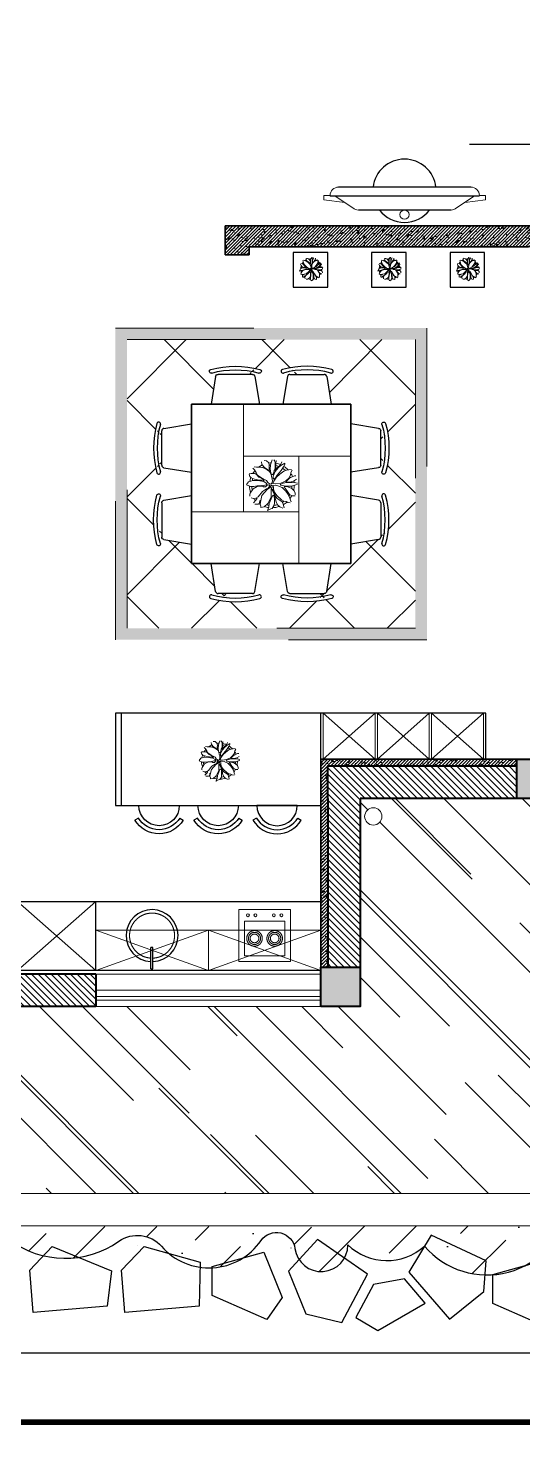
# Model space of a CAD drawing. Extents: x 141531 to 670160, y -200720 to 55914.
# Drawn here: x 514302 to 518588, y -185154 to -172870 of the extents above; entities that cross this region are included whole.
import ezdxf

# ---------------------------------------------------------------- set-up
doc = ezdxf.new("R2010")
doc.units = 0
doc.header["$LTSCALE"] = 1000
doc.header["$MEASUREMENT"] = 0
for name, pattern in [('ACAD_ISO03W100', [30, 12, -18]), ('DASH', [0.35, 0.25, -0.1]), ('DASHED2', [0.375, 0.25, -0.125])]:
    doc.linetypes.add(name, pattern=pattern)
for name, color, linetype, lineweight in [('01.0墙体线', 7, 'CONTINUOUS', 40), ('01.1新加墙体线', 1, 'CONTINUOUS', 35), ('01.2墙体填充', 251, 'CONTINUOUS', 5), ('02.1家具粗', 4, 'CONTINUOUS', 25), ('02.3家具细', 9, 'CONTINUOUS', 5), ('03.1电器粗', 4, 'CONTINUOUS', 13), ('03.2电器细', 9, 'CONTINUOUS', 5), ('07.2地面细', 8, 'ACAD_ISO03W100', 5), ('08.1窗外线', 2, 'CONTINUOUS', 18), ('08.2窗内线', 3, 'CONTINUOUS', 5), ('11.0绿化线', 3, 'CONTINUOUS', 5), ('12.0填充线', 8, 'CONTINUOUS', 5), ('13.1柱填充', 8, 'CONTINUOUS', 0), ('16.0分割线', 6, 'ACAD_ISO03W100', 13)]:
    doc.layers.add(name, color=color, linetype=linetype, lineweight=lineweight)
for name, color, linetype in [('WALL', 254, 'CONTINUOUS'), ('乔木标注', 10, 'CONTINUOUS'), ('灌木', 86, 'CONTINUOUS'), ('灌木填充', 56, 'CONTINUOUS'), ('设计', 4, 'CONTINUOUS')]:
    doc.layers.add(name, color=color, linetype=linetype)
doc.linetypes.add('ZIGZAG', pattern='A,0.0001,-0.2,[131,ltypeshp.shx,S=0.2,R=0,X=-0.2,Y=0],-0.4,[131,ltypeshp.shx,S=0.2,R=180,X=0.2,Y=0],-0.2', length=0.8001)
pattern_1 = [(135, (127373.17, -602921.306), (-28.2842712, -28.2842712), [])]

# ---------------------------------------------------------------- blocks, each defined once
blk = doc.blocks.new('A$C31640EEB')
at = {"layer": '11.0绿化线', "lineweight": 0}
for points in [[(-308, 222), (-248, 213), (-216, 202), (-170, 167), (-126, 130), (-94, 81), (-83, 53), (-119, 48), (-180, 56), (-238, 81), (-276, 116), (-298, 153), (-302, 187), (-319, 213)], [(-228, 298), (-182, 270), (-152, 245), (-111, 196), (-89, 143), (-87, 117), (-97, 107), (-115, 120), (-136, 153), (-185, 209), (-214, 255), (-234, 291)], [(-122, 330), (-121, 290), (-118, 233), (-112, 211), (-142, 248), (-178, 277), (-193, 315)], [(-76, 339), (-56, 277), (-53, 225), (-59, 183), (-69, 161), (-84, 160), (-94, 183), (-99, 213), (-111, 237), (-112, 275), (-111, 305), (-102, 329), (-94, 339)], [(157, 240), (137, 218), (118, 185), (102, 155), (53, 122), (-8, 91), (-22, 66), (-42, 51), (-58, 43), (-71, 57), (-79, 83), (-77, 110), (-66, 138), (-62, 165), (-45, 197), (-17, 218), (22, 240), (61, 250), (114, 250), (140, 253)], [(53, 315), (48, 284), (19, 248), (-21, 223), (-45, 212), (-39, 238), (-40, 275), (-34, 304), (-8, 327), (21, 329)], [(204, 166), (193, 138), (180, 121), (136, 105), (80, 95), (45, 93), (20, 85), (32, 100), (53, 117), (86, 131), (112, 160), (138, 172), (178, 173), (201, 171)], [(-381, 45), (-360, 35), (-311, 22), (-240, 22), (-180, 32), (-171, 42), (-210, 59), (-247, 66), (-318, 65), (-361, 62), (-382, 59)], [(-371, 104), (-334, 82), (-306, 73), (-262, 70), (-241, 73), (-247, 83), (-280, 113), (-310, 129), (-344, 146), (-363, 145)], [(-352, -96), (-319, -95), (-287, -80), (-259, -43), (-234, -5), (-220, 5), (-222, 13), (-251, 17), (-287, 4), (-313, -9), (-343, -36), (-353, -64), (-353, -78), (-358, -81)], [(-294, -182), (-265, -176), (-244, -166), (-215, -161), (-187, -143), (-130, -91), (-104, -53), (-91, -17), (-93, 13), (-85, 29), (-111, 33), (-143, 24), (-198, 3), (-240, -40), (-268, -78), (-290, -124), (-296, -149), (-305, -169)], [(-55, 23), (-72, 31), (-74, 7), (-63, -12), (-64, -111), (-24, -189), (22, -230), (62, -237), (61, -220), (71, -196), (63, -152), (50, -93), (-15, -20), (-41, -5), (-57, 7), (-54, 25)], [(180, -122), (151, -130), (123, -125), (95, -107), (42, -42), (-9, -12), (-28, -4), (-49, 24), (-36, 36), (-14, 32), (4, 12), (29, 12), (39, 20), (105, 17), (153, -11), (191, -63), (194, -72), (193, -101)], [(235, 35), (188, 17), (146, 16), (104, 23), (49, 28), (15, 34), (-5, 35), (-15, 41), (-5, 58), (26, 78), (99, 88), (155, 91), (212, 75), (235, 42)], [(-205, -246), (-167, -230), (-145, -208), (-123, -173), (-112, -121), (-98, -72), (-77, -27), (-71, -20), (-79, -15), (-88, -31), (-114, -99), (-132, -123), (-197, -168), (-210, -195), (-219, -239)], [(-19, -272), (-35, -233), (-41, -187), (-62, -133), (-80, -94), (-93, -88), (-101, -101), (-102, -142), (-104, -181), (-101, -209), (-76, -247), (-59, -252), (-20, -272)], [(71, -149), (74, -160), (80, -189), (95, -197), (135, -197)], [(150, -182), (120, -150), (104, -126)]]:
    blk.add_lwpolyline(points, dxfattribs=at)
for radius, start, end in [(271, 147.3344, 157.3752), (271, 122.2512, 136.7765), (243, 122.3058, 132.621), (271, 100.4346, 113.1737), (243, 101.3591, 109.8483), (271, 82.2075, 88.2361), (243, 82.4966, 86.1312), (243, 62.0118, 66.7996), (271, 53.8718, 65.0493), (243, 34.3111, 38.818), (271, 31.4795, 41.2217), (271, 180.09, 192.8352), (271, 168.4687, 173.0645), (243, 181.9063, 189.2339), (243, 169.5903, 171.8886), (243, 153.5411, 157.9448), (243, 13.8606, 19.6899), (243, 346.4871, 356.7394), (271, 10.4304, 20.1718), (271, 341.5204, 358.0539), (271, 207.0051, 216.0828), (243, 207.2404, 212.0693), (271, 227.9101, 239.1424), (243, 232.5762, 237.9874), (243, 304.6758, 307.1529), (243, 317.8305, 321.2954), (271, 316.6278, 323.8501), (271, 250.5022, 268.3005), (243, 253.4691, 263.2789), (243, 278.0833, 285.2943), (271, 278.3268, 289.1357), (271, 301.2339, 305.155)]:
    blk.add_arc((-72, 31), radius, start, end, dxfattribs=at)
blk = doc.blocks.new('A$C3E6A727B')
at = {"layer": '03.1电器粗'}
blk.add_lwpolyline([(-463, -205), (-13, -205), (-13, 245), (-463, 245)], close=True, dxfattribs=at)
at = {"layer": '03.2电器细'}
blk.add_lwpolyline([(-413, -155), (-113, -155), (-113, 195), (-413, 195)], close=True, dxfattribs=at)
at = {"layer": '03.2电器细', "linetype": 'ACAD_ISO03W100', "ltscale": 0.5}
for centre, radius in [((-263, 108), 67.5), ((-263, 108), 52.5), ((-263, 108), 37.5), ((-263, -67), 67.5), ((-263, -67), 52.5), ((-263, -67), 37.5)]:
    blk.add_circle(centre, radius, dxfattribs=at)
at = {"layer": '03.2电器细'}
for centre in [(-63, 165), (-63, 100), (-63, -60), (-63, -125)]:
    blk.add_circle(centre, 12.3, dxfattribs=at)
blk = doc.blocks.new('A$C5FA55A72')
at = {"layer": '02.1家具粗', "ltscale": 3}
for p, q in [((-457.8, 108.8), (163.6, 108.8)), ((-647.6, 15.1), (353.3, 15.1)), ((-591.2, -44.7), (296.8, -44.7))]:
    blk.add_line(p, q, dxfattribs=at)
at = {"layer": '03.1电器粗'}
for p, q in [((-689, 9.6), (-688.9, 39)), ((-647.6, 9.6), (-689, 9.6)), ((-688.9, 39), (-549.7, 57.5)), ((-647.6, 15.1), (-647.6, 9.6)), ((-613, 15.1), (-494.5, 94.4)), ((318.7, 15.1), (200.2, 94.4)), ((394.6, 39), (255.4, 57.5)), ((353.3, 15.1), (353.3, 9.6)), ((353.3, 9.6), (394.7, 9.6)), ((394.7, 9.6), (394.6, 39))]:
    blk.add_line(p, q, dxfattribs=at)
at = {"layer": '03.1电器粗', "extrusion": (0, 0, -1)}
for centre, major_axis, start_param, end_param in [((-457.9, 54.9), (38.1, 38.1), -1.533066, -0.785039), ((-593, 9.9), (38.7, 38.7), 2.32308, 3.921552)]:
    blk.add_ellipse(centre, major_axis=major_axis, ratio=1, start_param=start_param, end_param=end_param, dxfattribs=at)
at = {"layer": '03.1电器粗'}
for centre, major_axis, start_param, end_param in [((163.6, 54.9), (-38.1, 38.1), -1.533066, -0.785039), ((298.7, 9.9), (-38.7, 38.7), 2.32308, 3.921552)]:
    blk.add_ellipse(centre, major_axis=major_axis, ratio=1, start_param=start_param, end_param=end_param, dxfattribs=at)
blk = doc.blocks.new('A$C48060506')
at = {"layer": '02.1家具粗'}
for start, end in [(37.4939, 142.5061), (186.5425, 353.4575)]:
    blk.add_arc((-415, -13), 235, start, end, dxfattribs=at)
at = {"layer": '02.3家具细'}
blk.add_circle((-415, 164), 34.1, dxfattribs=at)
at = {"layer": '02.1家具粗', "ltscale": 3, "xscale": 1.107377622509375, "yscale": 1.10737762239296, "zscale": 1.107377622377622}
blk.add_blockref('A$C5FA55A72', (-254, 10), dxfattribs=at)
blk = doc.blocks.new('A$C4944601E')
at = {"layer": '02.1家具粗'}
for p, q in [((-134, 249), (-116, 279)), ((-243, 244), (-243, -106)), ((-134, -110), (-116, -140))]:
    blk.add_line(p, q, dxfattribs=at)
for centre, radius, start, end in [((-243, 69), 210, 301.2413, 58.7587), ((-243, 69), 245, 301.4055, 58.7587), ((-243, 69), 175, 270, 90), ((-115, -139), 0.7, 211.2413, 301.4055), ((-115, -139), 0.7, 211.2413, 301.4055)]:
    blk.add_arc(centre, radius, start, end, dxfattribs=at)
blk = doc.blocks.new('sssss')
at = {"layer": '01.2墙体填充'}
h = blk.add_hatch(dxfattribs=at)
h.set_pattern_fill('AN31C,_O', color=256, scale=200, angle=180)
h.set_pattern_definition([(225, (88499.714, -602921.306), (14.1421356, -14.1421356), []), (230, (88499.71, -602921.3), (-143.452037, 12.550427), [15, -165]), (175, (88499.71, -602921.3), (27.750267, -150.438427), [12, -132]), (280.4514, (88487.76, -602920.26), (-115.701876, -137.887908), [12.748038, -140.228422]), (226.1842, (88499.71, -602961.3), (-213.44821, 33.103803), [22.5, -247.5]), (276.6356, (88481.93, -602958.55), (-186.93254, -194.823574), [19.12206, -210.3426]), (171.1842, (88499.71, -602961.3), (-186.93239, -194.82372), [18, -198]), (201, (88479.71, -602951.3), (-119.38141, 80.523778), [15, -165]), (146, (88479.71, -602951.3), (-48.663066, -145.03001), [12, -132]), (251.4514, (88469.77, -602944.6), (-168.044526, -64.5061), [12.748038, -140.228422]), (217.5, (88499.714, -602921.306), (-2.431971, -66.5787708), [0, -130.4, 0, -134, 0, -132.5]), (187.5, (88499.714, -602921.306), (-52.6139075, -78.882342), [0, -76.4, 0, -127.4, 0, -50.5]), (147.5, (88544.314, -602921.306), (-106.764487, 4.5109743), [0, -50, 0, -156, 0, -207]), (137.5, (88564.31, -602921.31), (-116.637234, -20.020996), [0, -65, 0, -103.6, 0, -147])])
h.paths.add_polyline_path([(1653, -1160), (1653, -1410), (1863, -1410), (1863, -1340), (4283, -1340), (4623, -1340), (4763, -1340), (4763, -1160)])
h = blk.add_hatch(dxfattribs=at)
h.set_pattern_fill('AN31C,_O', color=256, scale=200, angle=180)
h.set_pattern_definition([(225, (127373.172, -602921.306), (14.1421356, -14.1421356), []), (230, (127373.17, -602921.3), (-143.452037, 12.550427), [15, -165]), (175, (127373.17, -602921.3), (27.750267, -150.438427), [12, -132]), (280.4514, (127361.22, -602920.26), (-115.701876, -137.887908), [12.748038, -140.228422]), (226.1842, (127373.17, -602961.3), (-213.44821, 33.103803), [22.5, -247.5]), (276.6356, (127355.38, -602958.55), (-186.93254, -194.823574), [19.12206, -210.3426]), (171.1842, (127373.17, -602961.3), (-186.93239, -194.82372), [18, -198]), (201, (127353.17, -602951.3), (-119.38141, 80.523778), [15, -165]), (146, (127353.17, -602951.3), (-48.663066, -145.03001), [12, -132]), (251.4514, (127343.22, -602944.6), (-168.044526, -64.5061), [12.748038, -140.228422]), (217.5, (127373.17, -602921.306), (-2.431971, -66.5787708), [0, -130.4, 0, -134, 0, -132.5]), (187.5, (127373.17, -602921.306), (-52.6139075, -78.882342), [0, -76.4, 0, -127.4, 0, -50.5]), (147.5, (127417.77, -602921.306), (-106.764487, 4.5109743), [0, -50, 0, -156, 0, -207]), (137.5, (127437.77, -602921.31), (-116.637234, -20.020996), [0, -65, 0, -103.6, 0, -147])])
h.paths.add_polyline_path([(2543, -5840), (4183, -5840), (4183, -5780), (2483, -5780), (2483, -7580), (2543, -7580), (2543, -6120)])
h = blk.add_hatch(dxfattribs=at)
h.set_pattern_fill('ANSI31,_O', color=256, scale=400, angle=90)
h.set_pattern_definition(pattern_1)
h.paths.add_polyline_path([(2543, -6120), (2543, -7580), (2823, -7580), (2823, -6120), (4183, -6120), (4183, -5840), (2543, -5840)])
h = blk.add_hatch(dxfattribs=at)
h.set_pattern_fill('ANSI31,_O', color=256, scale=400, angle=90)
h.set_pattern_definition(pattern_1)
h.paths.add_polyline_path([(-2467, -7640), (-2467, -7920), (-1997, -7920), (-1997, -7640)])
h.paths.add_polyline_path([(-177, -7640), (-177, -7920), (533, -7920), (533, -7640)])
at = {"layer": '07.2地面细'}
h = blk.add_hatch(dxfattribs=at)
h.set_pattern_fill('冰裂玻璃,_O', color=256, scale=15, angle=90)
h.set_pattern_definition([(140, (127373.17, -602896.306), (9.41282, 107.589027), [11.25, -123.75]), (85, (127373.17, -602896.3), (-112.82882, -20.8127), [9, -99]), (190.4514, (127373.96, -602887.34), (-103.415931, 86.776407), [9.561028, -105.171317]), (136.1842, (127343.17, -602896.3), (24.827852, 160.086157), [16.875, -185.625]), (186.6356, (127345.24, -602882.97), (-146.11768, 140.199406), [14.341543, -157.75695]), (81.1842, (127343.17, -602896.3), (-146.11779, 140.19929), [13.5, -148.5]), (111, (127350.67, -602881.306), (60.392834, 89.536058), [11.25, -123.75]), (56, (127350.67, -602881.3), (-108.772507, 36.4973), [9, -99]), (161.4514, (127355.7, -602873.84), (-48.379575, 126.033394), [9.561029, -105.171317]), (127.5, (127373.17, -602896.306), (-49.934078, 1.8239783), [0, -97.8, 0, -100.5, 0, -99.375]), (97.5, (127373.17, -602896.306), (-59.161757, 39.4604306), [0, -57.3, 0, -95.55, 0, -37.875]), (57.5, (127373.17, -602929.756), (3.3832308, 80.0733654), [0, -37.5, 0, -117, 0, -155.25]), (47.5, (127373.17, -602944.756), (-15.015747, 87.4779254), [0, -48.75, 0, -77.7, 0, -110.25])])
h.paths.add_polyline_path([(703, -2045), (703, -4745), (3403, -4745), (3403, -2045)])
h.paths.add_polyline_path([(803, -2145), (3303, -2145), (3303, -4645), (803, -4645)], flags=16)
edge = h.paths.add_edge_path(flags=0)
edge.add_ellipse((1077, -2875), major_axis=(-11.7, -11.7), ratio=1, start_angle=120.7158, end_angle=299.5099, ccw=False)
edge.add_ellipse((1828, -3084), major_axis=(-540, 540), ratio=1, start_angle=29.4325, end_angle=60.5675)
edge.add_ellipse((1077, -3293), major_axis=(-11.7, -11.7), ratio=1, start_angle=-29.5099, end_angle=149.2842, ccw=False)
edge.add_ellipse((1829, -3084), major_axis=(-563, -563), ratio=1, start_angle=-60.577, end_angle=-29.4701, ccw=False)
edge = h.paths.add_edge_path(flags=0)
edge.add_ellipse((1126, -2935), major_axis=(-15.6, 15.6), ratio=1, start_angle=324.3283, end_angle=405, ccw=False)
edge.add_line((1122, -2914), (1363, -2874))
edge.add_line((1363, -2874), (1363, -2705))
edge.add_line((1363, -2705), (1532, -2705))
edge.add_line((1532, -2705), (1571, -2464))
edge.add_ellipse((1593, -2468), major_axis=(-15.6, 15.6), ratio=1, start_angle=-45, end_angle=35.6717, ccw=False)
edge.add_line((1593, -2446), (1890, -2446))
edge.add_ellipse((1890, -2468), major_axis=(-15.6, 15.6), ratio=1, start_angle=234.3283, end_angle=315, ccw=False)
edge.add_line((1912, -2464), (1951, -2705))
edge.add_line((1951, -2705), (2154, -2705))
edge.add_line((2154, -2705), (2194, -2464))
edge.add_ellipse((2215, -2468), major_axis=(15.6, 15.6), ratio=1, start_angle=45, end_angle=125.6717, ccw=False)
edge.add_line((2215, -2446), (2513, -2446))
edge.add_ellipse((2513, -2468), major_axis=(15.6, 15.6), ratio=1, start_angle=324.3283, end_angle=405, ccw=False)
edge.add_line((2534, -2464), (2574, -2705))
edge.add_line((2574, -2705), (2743, -2705))
edge.add_line((2743, -2705), (2743, -2874))
edge.add_line((2743, -2874), (2983, -2914))
edge.add_ellipse((2980, -2935), major_axis=(15.6, 15.6), ratio=1, start_angle=-45, end_angle=35.6717, ccw=False)
edge.add_line((3002, -2935), (3002, -3232))
edge.add_ellipse((2980, -3232), major_axis=(15.6, 15.6), ratio=1, start_angle=234.3283, end_angle=315, ccw=False)
edge.add_line((2983, -3254), (2743, -3294))
edge.add_line((2743, -3294), (2743, -3496))
edge.add_line((2743, -3496), (2983, -3536))
edge.add_ellipse((2980, -3558), major_axis=(15.6, -15.6), ratio=1, start_angle=45, end_angle=125.6717, ccw=False)
edge.add_line((3002, -3558), (3002, -3855))
edge.add_ellipse((2980, -3855), major_axis=(15.6, -15.6), ratio=1, start_angle=324.3283, end_angle=405, ccw=False)
edge.add_line((2983, -3877), (2743, -3916))
edge.add_line((2743, -3916), (2743, -4085))
edge.add_line((2743, -4085), (2574, -4085))
edge.add_line((2574, -4085), (2534, -4326))
edge.add_ellipse((2513, -4322), major_axis=(15.6, -15.6), ratio=1, start_angle=-45, end_angle=35.6717, ccw=False)
edge.add_line((2513, -4344), (2215, -4344))
edge.add_ellipse((2215, -4322), major_axis=(15.6, -15.6), ratio=1, start_angle=234.3283, end_angle=315, ccw=False)
edge.add_line((2194, -4326), (2154, -4085))
edge.add_line((2154, -4085), (1951, -4085))
edge.add_line((1951, -4085), (1912, -4326))
edge.add_ellipse((1890, -4322), major_axis=(-15.6, -15.6), ratio=1, start_angle=45, end_angle=125.6717, ccw=False)
edge.add_line((1890, -4344), (1593, -4344))
edge.add_ellipse((1593, -4322), major_axis=(-15.6, -15.6), ratio=1, start_angle=324.3283, end_angle=405, ccw=False)
edge.add_line((1571, -4326), (1532, -4085))
edge.add_line((1532, -4085), (1363, -4085))
edge.add_line((1363, -4085), (1363, -3916))
edge.add_line((1363, -3916), (1122, -3877))
edge.add_ellipse((1126, -3855), major_axis=(-15.6, -15.6), ratio=1, start_angle=-45, end_angle=35.6717, ccw=False)
edge.add_line((1104, -3855), (1104, -3558))
edge.add_ellipse((1126, -3558), major_axis=(-15.6, -15.6), ratio=1, start_angle=234.3283, end_angle=315, ccw=False)
edge.add_line((1122, -3536), (1363, -3496))
edge.add_line((1363, -3496), (1363, -3294))
edge.add_line((1363, -3294), (1122, -3254))
edge.add_ellipse((1126, -3232), major_axis=(-15.6, 15.6), ratio=1, start_angle=45, end_angle=125.6717, ccw=False)
edge.add_line((1104, -3232), (1104, -2935))
h.paths.add_polyline_path([(1363, -2705), (2743, -2705), (2743, -4085), (1363, -4085)], flags=0)
edge = h.paths.add_edge_path(flags=0)
edge.add_ellipse((1077, -3497), major_axis=(-11.7, 11.7), ratio=1, start_angle=210.7158, end_angle=389.5099, ccw=False)
edge.add_ellipse((1828, -3706), major_axis=(-540, -540), ratio=1, start_angle=299.4325, end_angle=330.5675)
edge.add_ellipse((1077, -3915), major_axis=(-11.7, 11.7), ratio=1, start_angle=60.4901, end_angle=239.2842, ccw=False)
edge.add_ellipse((1829, -3706), major_axis=(-563, 563), ratio=1, start_angle=389.4701, end_angle=420.577, ccw=False)
edge = h.paths.add_edge_path(flags=0)
edge.add_ellipse((1533, -2419), major_axis=(11.7, 11.7), ratio=1, start_angle=60.4901, end_angle=239.2842)
edge.add_ellipse((1742, -3171), major_axis=(563, 563), ratio=1, start_angle=389.4701, end_angle=420.577, ccw=False)
edge.add_ellipse((1951, -2419), major_axis=(11.7, 11.7), ratio=1, start_angle=210.7158, end_angle=389.5099, ccw=False)
edge.add_ellipse((1742, -3170), major_axis=(-540, 540), ratio=1, start_angle=299.4325, end_angle=330.5675)
h.paths.add_polyline_path([(1813, -3155), (2293, -3155), (2293, -3635), (1813, -3635)], flags=0)
edge = h.paths.add_edge_path(flags=0)
edge.add_ellipse((2155, -2419), major_axis=(-11.7, 11.7), ratio=1, start_angle=-29.5099, end_angle=149.2842, ccw=False)
edge.add_ellipse((2364, -3171), major_axis=(-563, 563), ratio=1, start_angle=-60.577, end_angle=-29.4701, ccw=False)
edge.add_ellipse((2573, -2419), major_axis=(-11.7, 11.7), ratio=1, start_angle=120.7158, end_angle=299.5099, ccw=False)
edge.add_ellipse((2364, -3170), major_axis=(540, 540), ratio=1, start_angle=29.4325, end_angle=60.5675)
edge = h.paths.add_edge_path(flags=0)
edge.add_ellipse((1533, -4371), major_axis=(11.7, -11.7), ratio=1, start_angle=120.7158, end_angle=299.5099, ccw=False)
edge.add_ellipse((1742, -3620), major_axis=(-540, -540), ratio=1, start_angle=29.4325, end_angle=60.5675)
edge.add_ellipse((1951, -4371), major_axis=(11.7, -11.7), ratio=1, start_angle=-29.5099, end_angle=149.2842, ccw=False)
edge.add_ellipse((1742, -3619), major_axis=(563, -563), ratio=1, start_angle=-60.577, end_angle=-29.4701, ccw=False)
edge = h.paths.add_edge_path(flags=0)
edge.add_ellipse((2155, -4371), major_axis=(-11.7, -11.7), ratio=1, start_angle=210.7158, end_angle=389.5099, ccw=False)
edge.add_ellipse((2364, -3620), major_axis=(540, -540), ratio=1, start_angle=299.4325, end_angle=330.5675)
edge.add_ellipse((2573, -4371), major_axis=(-11.7, -11.7), ratio=1, start_angle=60.4901, end_angle=239.2842, ccw=False)
edge.add_ellipse((2364, -3619), major_axis=(-563, -563), ratio=1, start_angle=389.4701, end_angle=420.577, ccw=False)
edge = h.paths.add_edge_path(flags=0)
edge.add_ellipse((3029, -2875), major_axis=(11.7, -11.7), ratio=1, start_angle=60.4901, end_angle=239.2842)
edge.add_ellipse((2277, -3084), major_axis=(563, -563), ratio=1, start_angle=389.4701, end_angle=420.577, ccw=False)
edge.add_ellipse((3029, -3293), major_axis=(11.7, -11.7), ratio=1, start_angle=210.7158, end_angle=389.5099, ccw=False)
edge.add_ellipse((2277, -3084), major_axis=(540, 540), ratio=1, start_angle=299.4325, end_angle=330.5675)
edge = h.paths.add_edge_path(flags=0)
edge.add_ellipse((3029, -3497), major_axis=(11.7, 11.7), ratio=1, start_angle=-29.5099, end_angle=149.2842, ccw=False)
edge.add_ellipse((2277, -3706), major_axis=(563, 563), ratio=1, start_angle=-60.577, end_angle=-29.4701, ccw=False)
edge.add_ellipse((3029, -3915), major_axis=(11.7, 11.7), ratio=1, start_angle=120.7158, end_angle=299.5099, ccw=False)
edge.add_ellipse((2277, -3706), major_axis=(540, -540), ratio=1, start_angle=29.4325, end_angle=60.5675)
h.paths.add_polyline_path([(1714, -3814), (1714, -3024), (1514, -3024), (1514, -3814)], flags=8)
h = blk.add_hatch(dxfattribs=at)
h.set_pattern_fill('600MM瓷砖,_O', color=256, angle=135)
h.set_pattern_definition([(135, (127373.2, -602896.3), (-424.26407, -424.26407), []), (225, (127373.2, -602896.3), (424.26407, -424.26407), [])])
h.paths.add_polyline_path([(803, -2145), (803, -4645), (3303, -4645), (3303, -2145)])
edge = h.paths.add_edge_path(flags=16)
edge.add_ellipse((1077, -2875), major_axis=(-11.7, -11.7), ratio=1, start_angle=120.7158, end_angle=299.5099, ccw=False)
edge.add_ellipse((1828, -3084), major_axis=(-540, 540), ratio=1, start_angle=29.4325, end_angle=60.5675)
edge.add_ellipse((1077, -3293), major_axis=(-11.7, -11.7), ratio=1, start_angle=-29.5099, end_angle=149.2842, ccw=False)
edge.add_ellipse((1829, -3084), major_axis=(-563, -563), ratio=1, start_angle=-60.577, end_angle=-29.4701, ccw=False)
edge = h.paths.add_edge_path(flags=16)
edge.add_line((1363, -2705), (1532, -2705))
edge.add_line((1532, -2705), (1571, -2464))
edge.add_ellipse((1593, -2468), major_axis=(-15.6, 15.6), ratio=1, start_angle=-45, end_angle=35.6717, ccw=False)
edge.add_line((1593, -2446), (1890, -2446))
edge.add_ellipse((1890, -2468), major_axis=(-15.6, 15.6), ratio=1, start_angle=234.3283, end_angle=315, ccw=False)
edge.add_line((1912, -2464), (1951, -2705))
edge.add_line((1951, -2705), (2154, -2705))
edge.add_line((2154, -2705), (2194, -2464))
edge.add_ellipse((2215, -2468), major_axis=(15.6, 15.6), ratio=1, start_angle=45, end_angle=125.6717, ccw=False)
edge.add_line((2215, -2446), (2513, -2446))
edge.add_ellipse((2513, -2468), major_axis=(15.6, 15.6), ratio=1, start_angle=324.3283, end_angle=405, ccw=False)
edge.add_line((2534, -2464), (2574, -2705))
edge.add_line((2574, -2705), (2743, -2705))
edge.add_line((2743, -2705), (2743, -2874))
edge.add_line((2743, -2874), (2983, -2914))
edge.add_ellipse((2980, -2935), major_axis=(15.6, 15.6), ratio=1, start_angle=-45, end_angle=35.6717, ccw=False)
edge.add_line((3002, -2935), (3002, -3232))
edge.add_ellipse((2980, -3232), major_axis=(15.6, 15.6), ratio=1, start_angle=234.3283, end_angle=315, ccw=False)
edge.add_line((2983, -3254), (2743, -3294))
edge.add_line((2743, -3294), (2743, -3496))
edge.add_line((2743, -3496), (2983, -3536))
edge.add_ellipse((2980, -3558), major_axis=(15.6, -15.6), ratio=1, start_angle=45, end_angle=125.6717, ccw=False)
edge.add_line((3002, -3558), (3002, -3855))
edge.add_ellipse((2980, -3855), major_axis=(15.6, -15.6), ratio=1, start_angle=324.3283, end_angle=405, ccw=False)
edge.add_line((2983, -3877), (2743, -3916))
edge.add_line((2743, -3916), (2743, -4085))
edge.add_line((2743, -4085), (2574, -4085))
edge.add_line((2574, -4085), (2534, -4326))
edge.add_ellipse((2513, -4322), major_axis=(15.6, -15.6), ratio=1, start_angle=-45, end_angle=35.6717, ccw=False)
edge.add_line((2513, -4344), (2215, -4344))
edge.add_ellipse((2215, -4322), major_axis=(15.6, -15.6), ratio=1, start_angle=234.3283, end_angle=315, ccw=False)
edge.add_line((2194, -4326), (2154, -4085))
edge.add_line((2154, -4085), (1951, -4085))
edge.add_line((1951, -4085), (1912, -4326))
edge.add_ellipse((1890, -4322), major_axis=(-15.6, -15.6), ratio=1, start_angle=45, end_angle=125.6717, ccw=False)
edge.add_line((1890, -4344), (1593, -4344))
edge.add_ellipse((1593, -4322), major_axis=(-15.6, -15.6), ratio=1, start_angle=324.3283, end_angle=405, ccw=False)
edge.add_line((1571, -4326), (1532, -4085))
edge.add_line((1532, -4085), (1363, -4085))
edge.add_line((1363, -4085), (1363, -3916))
edge.add_line((1363, -3916), (1122, -3877))
edge.add_ellipse((1126, -3855), major_axis=(-15.6, -15.6), ratio=1, start_angle=-45, end_angle=35.6717, ccw=False)
edge.add_line((1104, -3855), (1104, -3558))
edge.add_ellipse((1126, -3558), major_axis=(-15.6, -15.6), ratio=1, start_angle=234.3283, end_angle=315, ccw=False)
edge.add_line((1122, -3536), (1363, -3496))
edge.add_line((1363, -3496), (1363, -3294))
edge.add_line((1363, -3294), (1122, -3254))
edge.add_ellipse((1126, -3232), major_axis=(-15.6, 15.6), ratio=1, start_angle=45, end_angle=125.6717, ccw=False)
edge.add_line((1104, -3232), (1104, -2935))
edge.add_ellipse((1126, -2935), major_axis=(-15.6, 15.6), ratio=1, start_angle=324.3283, end_angle=405, ccw=False)
edge.add_line((1122, -2914), (1363, -2874))
edge.add_line((1363, -2874), (1363, -2705))
h.paths.add_polyline_path([(1363, -2705), (2743, -2705), (2743, -4085), (1363, -4085)], flags=0)
edge = h.paths.add_edge_path(flags=16)
edge.add_ellipse((1533, -2419), major_axis=(11.7, 11.7), ratio=1, start_angle=60.4901, end_angle=239.2842)
edge.add_ellipse((1742, -3171), major_axis=(563, 563), ratio=1, start_angle=389.4701, end_angle=420.577, ccw=False)
edge.add_ellipse((1951, -2419), major_axis=(11.7, 11.7), ratio=1, start_angle=210.7158, end_angle=389.5099, ccw=False)
edge.add_ellipse((1742, -3170), major_axis=(-540, 540), ratio=1, start_angle=299.4325, end_angle=330.5675)
h.paths.add_polyline_path([(1813, -3155), (2293, -3155), (2293, -3635), (1813, -3635)], flags=0)
edge = h.paths.add_edge_path(flags=16)
edge.add_ellipse((1077, -3497), major_axis=(-11.7, 11.7), ratio=1, start_angle=210.7158, end_angle=389.5099, ccw=False)
edge.add_ellipse((1828, -3706), major_axis=(-540, -540), ratio=1, start_angle=299.4325, end_angle=330.5675)
edge.add_ellipse((1077, -3915), major_axis=(-11.7, 11.7), ratio=1, start_angle=60.4901, end_angle=239.2842, ccw=False)
edge.add_ellipse((1829, -3706), major_axis=(-563, 563), ratio=1, start_angle=389.4701, end_angle=420.577, ccw=False)
edge = h.paths.add_edge_path(flags=16)
edge.add_ellipse((2155, -2419), major_axis=(-11.7, 11.7), ratio=1, start_angle=-29.5099, end_angle=149.2842, ccw=False)
edge.add_ellipse((2364, -3171), major_axis=(-563, 563), ratio=1, start_angle=-60.577, end_angle=-29.4701, ccw=False)
edge.add_ellipse((2573, -2419), major_axis=(-11.7, 11.7), ratio=1, start_angle=120.7158, end_angle=299.5099, ccw=False)
edge.add_ellipse((2364, -3170), major_axis=(540, 540), ratio=1, start_angle=29.4325, end_angle=60.5675)
edge = h.paths.add_edge_path(flags=16)
edge.add_ellipse((1533, -4371), major_axis=(11.7, -11.7), ratio=1, start_angle=120.7158, end_angle=299.5099, ccw=False)
edge.add_ellipse((1742, -3620), major_axis=(-540, -540), ratio=1, start_angle=29.4325, end_angle=60.5675)
edge.add_ellipse((1951, -4371), major_axis=(11.7, -11.7), ratio=1, start_angle=-29.5099, end_angle=149.2842, ccw=False)
edge.add_ellipse((1742, -3619), major_axis=(563, -563), ratio=1, start_angle=-60.577, end_angle=-29.4701, ccw=False)
edge = h.paths.add_edge_path(flags=16)
edge.add_ellipse((3029, -2875), major_axis=(11.7, -11.7), ratio=1, start_angle=60.4901, end_angle=239.2842)
edge.add_ellipse((2277, -3084), major_axis=(563, -563), ratio=1, start_angle=389.4701, end_angle=420.577, ccw=False)
edge.add_ellipse((3029, -3293), major_axis=(11.7, -11.7), ratio=1, start_angle=210.7158, end_angle=389.5099, ccw=False)
edge.add_ellipse((2277, -3084), major_axis=(540, 540), ratio=1, start_angle=299.4325, end_angle=330.5675)
edge = h.paths.add_edge_path(flags=16)
edge.add_ellipse((2155, -4371), major_axis=(-11.7, -11.7), ratio=1, start_angle=210.7158, end_angle=389.5099, ccw=False)
edge.add_ellipse((2364, -3620), major_axis=(540, -540), ratio=1, start_angle=299.4325, end_angle=330.5675)
edge.add_ellipse((2573, -4371), major_axis=(-11.7, -11.7), ratio=1, start_angle=60.4901, end_angle=239.2842, ccw=False)
edge.add_ellipse((2364, -3619), major_axis=(-563, -563), ratio=1, start_angle=389.4701, end_angle=420.577, ccw=False)
edge = h.paths.add_edge_path(flags=16)
edge.add_ellipse((3029, -3497), major_axis=(11.7, 11.7), ratio=1, start_angle=-29.5099, end_angle=149.2842, ccw=False)
edge.add_ellipse((2277, -3706), major_axis=(563, 563), ratio=1, start_angle=-60.577, end_angle=-29.4701, ccw=False)
edge.add_ellipse((3029, -3915), major_axis=(11.7, 11.7), ratio=1, start_angle=120.7158, end_angle=299.5099, ccw=False)
edge.add_ellipse((2277, -3706), major_axis=(540, -540), ratio=1, start_angle=29.4325, end_angle=60.5675)
h.paths.add_polyline_path([(1714, -3814), (1714, -3024), (1514, -3024), (1514, -3814)], flags=8)
at = {"layer": '12.0填充线'}
h = blk.add_hatch(dxfattribs=at)
h.set_pattern_fill('清波,_O', color=256, scale=800, angle=135)
h.set_pattern_definition([(135, (127373.2, -602921.3), (-1810.1934, 678.8225), [12000, -1600, 4000, -800]), (135, (126338, -602451.8), (-186.6762, -1318.047), [2400, -264, 4800, -600]), (135, (126609.5, -603119.3), (-3320.57344, 2562.55498), [6400, -1120, 3200, -800])])
h.paths.add_polyline_path([(4343, -9540), (4343, -6120), (4183, -6120), (2823, -6120), (2823, -7580), (2823, -7920), (2483, -7920), (533, -7920), (-177, -7920), (-317, -7920), (-497, -7920), (-1997, -7920), (-2467, -7920), (-2577, -7920), (-2577, -9540)])
h.paths.add_polyline_path([(2863, -6275, -1), (3013, -6275, -1)], flags=16)
at = {"layer": '13.1柱填充'}
for points in [[(4183, -5780), (4183, -6120), (4623, -6120), (4623, -5780)], [(2483, -7580), (2483, -7920), (2823, -7920), (2823, -7580)]]:
    blk.add_hatch(color=256, dxfattribs=at).paths.add_polyline_path(points)
at = {"layer": '01.0墙体线', "ltscale": 0.1}
for p, q in [((2543, -6120), (2543, -5840)), ((4183, -5840), (2543, -5840)), ((2543, -6120), (2543, -7580)), ((2823, -6120), (2823, -7580)), ((4183, -6120), (2823, -6120)), ((533, -7640), (-177, -7640)), ((533, -7920), (-177, -7920))]:
    blk.add_line(p, q, dxfattribs=at)
at = {"layer": '01.0墙体线'}
blk.add_line((533, -7640), (533, -7920), dxfattribs=at)
at = {"layer": '01.0墙体线', "ltscale": 0.1}
for points in [[(4183, -6120), (4183, -5780), (4623, -5780), (4623, -6120)], [(2483, -7920), (2483, -7580), (2823, -7580), (2823, -7920)]]:
    blk.add_lwpolyline(points, close=True, dxfattribs=at)
at = {"layer": '01.1新加墙体线'}
for p, q in [((1653, -1160), (1653, -1410)), ((4763, -1160), (1653, -1160)), ((4283, -1340), (1863, -1340)), ((1863, -1340), (1863, -1410)), ((1863, -1410), (1653, -1410)), ((2483, -7580), (2483, -5780)), ((4183, -5780), (2483, -5780))]:
    blk.add_line(p, q, dxfattribs=at)
at = {"layer": '02.1家具粗'}
for p, q in [((1890, -2446), (1593, -2446)), ((2215, -2446), (2513, -2446)), ((1571, -2464), (1532, -2705)), ((1912, -2464), (1951, -2705)), ((2194, -2464), (2154, -2705)), ((2534, -2464), (2574, -2705)), ((1104, -3232), (1104, -2935)), ((1122, -2914), (1363, -2874)), ((2983, -2914), (2743, -2874)), ((3002, -3232), (3002, -2935)), ((1122, -3254), (1363, -3294)), ((2983, -3254), (2743, -3294)), ((1104, -3558), (1104, -3855)), ((1122, -3536), (1363, -3496)), ((2983, -3536), (2743, -3496)), ((3002, -3558), (3002, -3855)), ((1122, -3877), (1363, -3916)), ((2983, -3877), (2743, -3916)), ((1571, -4326), (1532, -4085)), ((1912, -4326), (1951, -4085)), ((2194, -4326), (2154, -4085)), ((2534, -4326), (2574, -4085)), ((1890, -4344), (1593, -4344)), ((2215, -4344), (2513, -4344)), ((3913, -5380), (703, -5380)), ((703, -5380), (703, -6180)), ((2483, -5780), (2483, -5380)), ((3913, -5780), (3913, -5380)), ((703, -6180), (2483, -6180)), ((-147, -7010), (2483, -7010)), ((533, -7610), (533, -7010)), ((533, -7610), (533, -7010)), ((1008, -7595), (1008, -7409)), ((1028, -7409), (1008, -7409)), ((1028, -7595), (1028, -7409)), ((2483, -7610), (-147, -7610)), ((1008, -7595), (1028, -7595))]:
    blk.add_line(p, q, dxfattribs=at)
at = {"layer": '02.1家具粗', "linetype": 'ACAD_ISO03W100'}
blk.add_line((753, -5380), (753, -6180), dxfattribs=at)
at = {"layer": '02.1家具粗'}
blk.add_lwpolyline([(1863, -1410), (1653, -1410), (1653, -1160), (4763, -1160), (4763, -1340), (1863, -1340), (1863, -1410)], dxfattribs=at)
for points in [[(2543, -1690), (2543, -1390), (2243, -1390), (2243, -1690)], [(3223, -1690), (3223, -1390), (2923, -1390), (2923, -1690)], [(3903, -1690), (3903, -1390), (3603, -1390), (3603, -1690)], [(1363, -4085), (1363, -2705), (2743, -2705), (2743, -4085)], [(2743, -4085), (2743, -2705), (1363, -2705), (1363, -4085)]]:
    blk.add_lwpolyline(points, close=True, dxfattribs=at)
blk.add_arc((1020, -7307), 225, 271.9333, 266.8383, dxfattribs=at)
at = {"layer": '02.1家具粗', "extrusion": (0, 0, -1)}
for centre, major_axis, start_param, end_param in [((1533, -2419), (11.7, 11.7), 2.106887, 5.227435), ((1742, -3171), (563, 563), -1.057268, -0.514351), ((1742, -3170), (-540, 540), 0.513693, 1.057103), ((1593, -2468), (-15.6, 15.6), 5.660597, 7.068583), ((1890, -2468), (-15.6, 15.6), 0.785398, 2.193385), ((1951, -2419), (11.7, 11.7), -0.515046, 2.605501), ((2980, -2935), (15.6, 15.6), 5.660597, 7.068583), ((3029, -2875), (11.7, -11.7), 2.106887, 5.227435), ((2277, -3084), (540, 540), 0.513693, 1.057103), ((2277, -3084), (563, -563), -1.057268, -0.514351), ((2980, -3232), (15.6, 15.6), 0.785398, 2.193385), ((3029, -3293), (11.7, -11.7), -0.515046, 2.605501), ((1829, -3706), (-563, 563), -1.057268, -0.514351), ((1828, -3706), (-540, -540), 0.513693, 1.057103), ((1077, -3497), (-11.7, 11.7), -0.515046, 2.605501), ((1126, -3558), (-15.6, -15.6), 0.785398, 2.193385), ((1077, -3915), (-11.7, 11.7), 2.106887, 5.227435), ((1126, -3855), (-15.6, -15.6), 5.660597, 7.068583), ((2155, -4371), (-11.7, -11.7), -0.515046, 2.605501), ((2364, -3619), (-563, -563), -1.057268, -0.514351), ((2364, -3620), (540, -540), 0.513693, 1.057103), ((2215, -4322), (15.6, -15.6), 0.785398, 2.193385), ((2513, -4322), (15.6, -15.6), 5.660597, 7.068583), ((2573, -4371), (-11.7, -11.7), 2.106887, 5.227435)]:
    blk.add_ellipse(centre, major_axis=major_axis, ratio=1, start_param=start_param, end_param=end_param, dxfattribs=at)
at = {"layer": '02.1家具粗'}
for centre, major_axis, start_param, end_param in [((2155, -2419), (-11.7, 11.7), -0.515046, 2.605501), ((2364, -3171), (-563, 563), -1.057268, -0.514351), ((2364, -3170), (540, 540), 0.513693, 1.057103), ((2215, -2468), (15.6, 15.6), 0.785398, 2.193385), ((2513, -2468), (15.6, 15.6), 5.660597, 7.068583), ((2573, -2419), (-11.7, 11.7), 2.106887, 5.227435), ((1829, -3084), (-563, -563), -1.057268, -0.514351), ((1828, -3084), (-540, 540), 0.513693, 1.057103), ((1077, -2875), (-11.7, -11.7), 2.106887, 5.227435), ((1126, -2935), (-15.6, 15.6), 5.660597, 7.068583), ((1077, -3293), (-11.7, -11.7), -0.515046, 2.605501), ((1126, -3232), (-15.6, 15.6), 0.785398, 2.193385), ((2980, -3558), (15.6, -15.6), 0.785398, 2.193385), ((3029, -3497), (11.7, 11.7), -0.515046, 2.605501), ((2277, -3706), (540, -540), 0.513693, 1.057103), ((2277, -3706), (563, 563), -1.057268, -0.514351), ((2980, -3855), (15.6, -15.6), 5.660597, 7.068583), ((3029, -3915), (11.7, 11.7), 2.106887, 5.227435), ((1533, -4371), (11.7, -11.7), 2.106887, 5.227435), ((1742, -3619), (563, -563), -1.057268, -0.514351), ((1742, -3620), (-540, -540), 0.513693, 1.057103), ((1593, -4322), (-15.6, -15.6), 5.660597, 7.068583), ((1890, -4322), (-15.6, -15.6), 0.785398, 2.193385), ((1951, -4371), (11.7, -11.7), -0.515046, 2.605501)]:
    blk.add_ellipse(centre, major_axis=major_axis, ratio=1, start_param=start_param, end_param=end_param, dxfattribs=at)
at = {"layer": '02.3家具细', "linetype": 'ACAD_ISO03W100'}
for p, q in [((1813, -2705), (1813, -3635)), ((2743, -3155), (1813, -3155)), ((2293, -4085), (2293, -3155)), ((1363, -3635), (2293, -3635)), ((2503, -5780), (2503, -5380)), ((2953, -5780), (2953, -5380)), ((2973, -5780), (2973, -5380)), ((3423, -5780), (3423, -5380)), ((3443, -5780), (3443, -5380)), ((3893, -5780), (3893, -5380)), ((533, -7260), (2483, -7260)), ((1508, -7260), (1508, -7610))]:
    blk.add_line(p, q, dxfattribs=at)
at = {"layer": '02.3家具细', "linetype": 'ACAD_ISO03W100', "ltscale": 3}
for p, q in [((2503, -5780), (2953, -5380)), ((2503, -5380), (2953, -5780)), ((2973, -5780), (3423, -5380)), ((2973, -5380), (3423, -5780)), ((3443, -5780), (3893, -5380)), ((3443, -5380), (3893, -5780)), ((-147, -7610), (533, -7010)), ((-147, -7010), (533, -7610)), ((533, -7610), (1508, -7260)), ((533, -7260), (1508, -7610)), ((2483, -7610), (1508, -7260)), ((2483, -7260), (1508, -7610))]:
    blk.add_line(p, q, dxfattribs=at)
at = {"layer": '02.3家具细', "linetype": 'ACAD_ISO03W100'}
blk.add_arc((1020, -7307), 195, 272.4859, 265.9336, dxfattribs=at)
at = {"layer": '03.1电器粗'}
blk.add_circle((2938, -6275), 75, dxfattribs=at)
at = {"layer": '08.1窗外线'}
for p, q in [((2483, -7640), (533, -7640)), ((2483, -7780), (533, -7780)), ((2483, -7920), (533, -7920))]:
    blk.add_line(p, q, dxfattribs=at)
at = {"layer": '08.1窗外线', "ltscale": 0.1}
for points in [[(-2857, -7920), (-2857, -9820), (4623, -9820), (4623, -6120)], [(-2577, -7920), (-2577, -9540), (4343, -9540), (4343, -6120)]]:
    blk.add_lwpolyline(points, dxfattribs=at)
at = {"layer": '08.2窗内线'}
for p, q in [((2483, -7835), (533, -7835)), ((2483, -7865), (533, -7865))]:
    blk.add_line(p, q, dxfattribs=at)
at = {"layer": '16.0分割线', "ltscale": 0.1}
for points in [[(703, -4745), (703, -2045), (3403, -2045), (3403, -4745)], [(803, -4645), (803, -2145), (3303, -2145), (3303, -4645)]]:
    blk.add_lwpolyline(points, close=True, dxfattribs=at)
at = {"layer": '01.0墙体线', "ltscale": 3, "xscale": 0.3303320800187066, "yscale": 0.3303320800187066, "zscale": 0.330332080078125, "rotation": 270}
for p in [(2388, -1558), (3068, -1558), (3748, -1558)]:
    blk.add_blockref('A$C31640EEB', p, dxfattribs=at)
at = {"layer": '01.0墙体线', "ltscale": 3}
for p, xscale, yscale, zscale in [((2007, -3429), -0.7171874998603016, 0.7171874999767169, 0.7171875), ((1563, -5814), -0.5737499998649582, 0.5737499999813735, 0.57375)]:
    blk.add_blockref('A$C31640EEB', p, dxfattribs=dict(at, xscale=xscale, yscale=yscale, zscale=zscale))
at = {"layer": '02.1家具粗', "xscale": 1.166666666627862, "yscale": 1.166666666627862, "zscale": 1.166666666666667, "rotation": 180}
blk.add_blockref('A$C48060506', (2724, -871), dxfattribs=at)
at = {"layer": '02.1家具粗', "xscale": -1, "rotation": 90}
for p in [(1150, -6423), (1662, -6423)]:
    blk.add_blockref('A$C4944601E', p, dxfattribs=at)
at = {"layer": '02.1家具粗'}
for name, p, rotation in [('A$C4944601E', (2035, -6423), 270), ('A$C3E6A727B', (2016, -7068), 90)]:
    blk.add_blockref(name, p, dxfattribs=dict(at, rotation=rotation))

msp = doc.modelspace()

# ---------------------------------------------------------------- hatches: boundary and pattern name
at = {"layer": '灌木填充', "ltscale": 0.3}
h = msp.add_hatch(dxfattribs=at)
h.set_pattern_fill('ANSI36', color=56, scale=200, style=0)
h.set_pattern_definition([(45, (0, 0), (168.3798, 617.3926), [793.75, -158.75, 0, -158.75])])
edge = h.paths.add_edge_path()
edge.add_arc((512352, -182823), 678, 219.4691, 310.8908)
edge.add_arc((513092, -182877), 545, 237.1208, 304.7241)
edge.add_arc((513783, -183029), 483, 217.9053, 316.9274)
edge.add_arc((514623, -182719), 804, 232.729, 305.3343)
edge.add_arc((515244, -183584), 261, 26.1013, 126.6862, ccw=False)
edge.add_arc((515855, -183020), 586, 230.0132, 308.5869)
edge.add_arc((515931, -183115), 465, 308.5869, 326.811)
edge.add_arc((516453, -183462), 162, 7.8726, 145.4285, ccw=False)
edge.add_arc((516843, -183406), 231, 188.1649, 359.3683)
edge.add_arc((517410, -183054), 488, 226.5697, 311.9891)
edge.add_arc((518278, -182956), 711, 220.4358, 336.3563)
edge.add_line((518929, -183241), (511828, -183254))

# ---------------------------------------------------------------- linework, layer by layer
at = {"layer": 'WALL', "color": 1}
msp.add_line((498149, -184942), (523111, -184942), dxfattribs=at)
at = {"layer": '乔木标注', "ltscale": 0.3}
msp.add_lwpolyline([(520282, -175515), (519847, -173876), (518127, -173876)], dxfattribs=at)
at = {"layer": '灌木'}
msp.add_line((504838, -184342), (533794, -184342), dxfattribs=at)
at = {"layer": '灌木', "linetype": 'ZIGZAG', "ltscale": 0.2}
msp.add_lwpolyline([(511152, -183187, 0.51613), (511818, -183241, 0.428426), (512795, -183335, 0.303839), (513402, -183326, 0.461124), (514136, -183359, 0.327842), (515088, -183375, -0.385042), (515457, -183419, 0.489513), (516320, -183369, -0.684432), (516614, -183439, 0.935632), (517072, -183407, 0.392896), (517737, -183417, 0.633916), (518978, -183081, -3.285373)], format="xyb", dxfattribs=at)
at = {"layer": '设计', "color": 6, "linetype": 'DASHED2', "const_width": 50}
msp.add_lwpolyline([(536634, -184942), (491124, -184942, -0.476758), (493900, -181141), (499491, -181141), (499491, -175105, -0.347097), (497961, -171717, 0.141063), (497602, -164970), (527686, -142767)], format="xyb", dxfattribs=at)
at = {"layer": '设计', "color": 144}
for points in [[(516559, -183634), (516709, -184005), (517021, -184079), (517243, -183660), (516810, -183360)], [(518271, -183545), (517794, -183323), (517601, -183644), (517954, -184049), (518252, -183811)], [(515022, -183630), (514987, -183937), (514344, -183993), (514316, -183625), (514510, -183421)], [(515791, -183557), (515783, -183937), (515140, -183993), (515111, -183625), (515306, -183421)], [(515895, -183594), (516345, -183470), (516502, -183861), (516370, -184054), (515895, -183845)], [(518328, -183662), (518778, -183538), (518935, -183929), (518803, -184122), (518328, -183914)], [(517294, -183750), (517142, -184037), (517331, -184147), (517742, -183911), (517564, -183700)]]:
    msp.add_lwpolyline(points, close=True, dxfattribs=at)
at = {"layer": '设计', "color": 8, "linetype": 'DASH', "ltscale": 5}
msp.add_open_spline([(518532, -138383), (519923, -139648), (522218, -142098), (526535, -145494), (530192, -151288), (532430, -160241), (538355, -170628), (537545, -181631), (531482, -186129), (530388, -188465), (529742, -189633)], degree=3, knots=[10519.240501, 10519.240501, 10519.240501, 10519.240501, 15233.805689, 23786.573882, 31408.339828, 43717.159881, 52424.812178, 56635.299816, 64899.025028, 66029.950219, 66029.950219, 66029.950219, 66029.950219], dxfattribs=at)

# ---------------------------------------------------------------- block references
at = {"layer": '设计'}
msp.add_blockref('sssss', (514355, -173421), dxfattribs=at)

doc.saveas('drawing.dxf')
